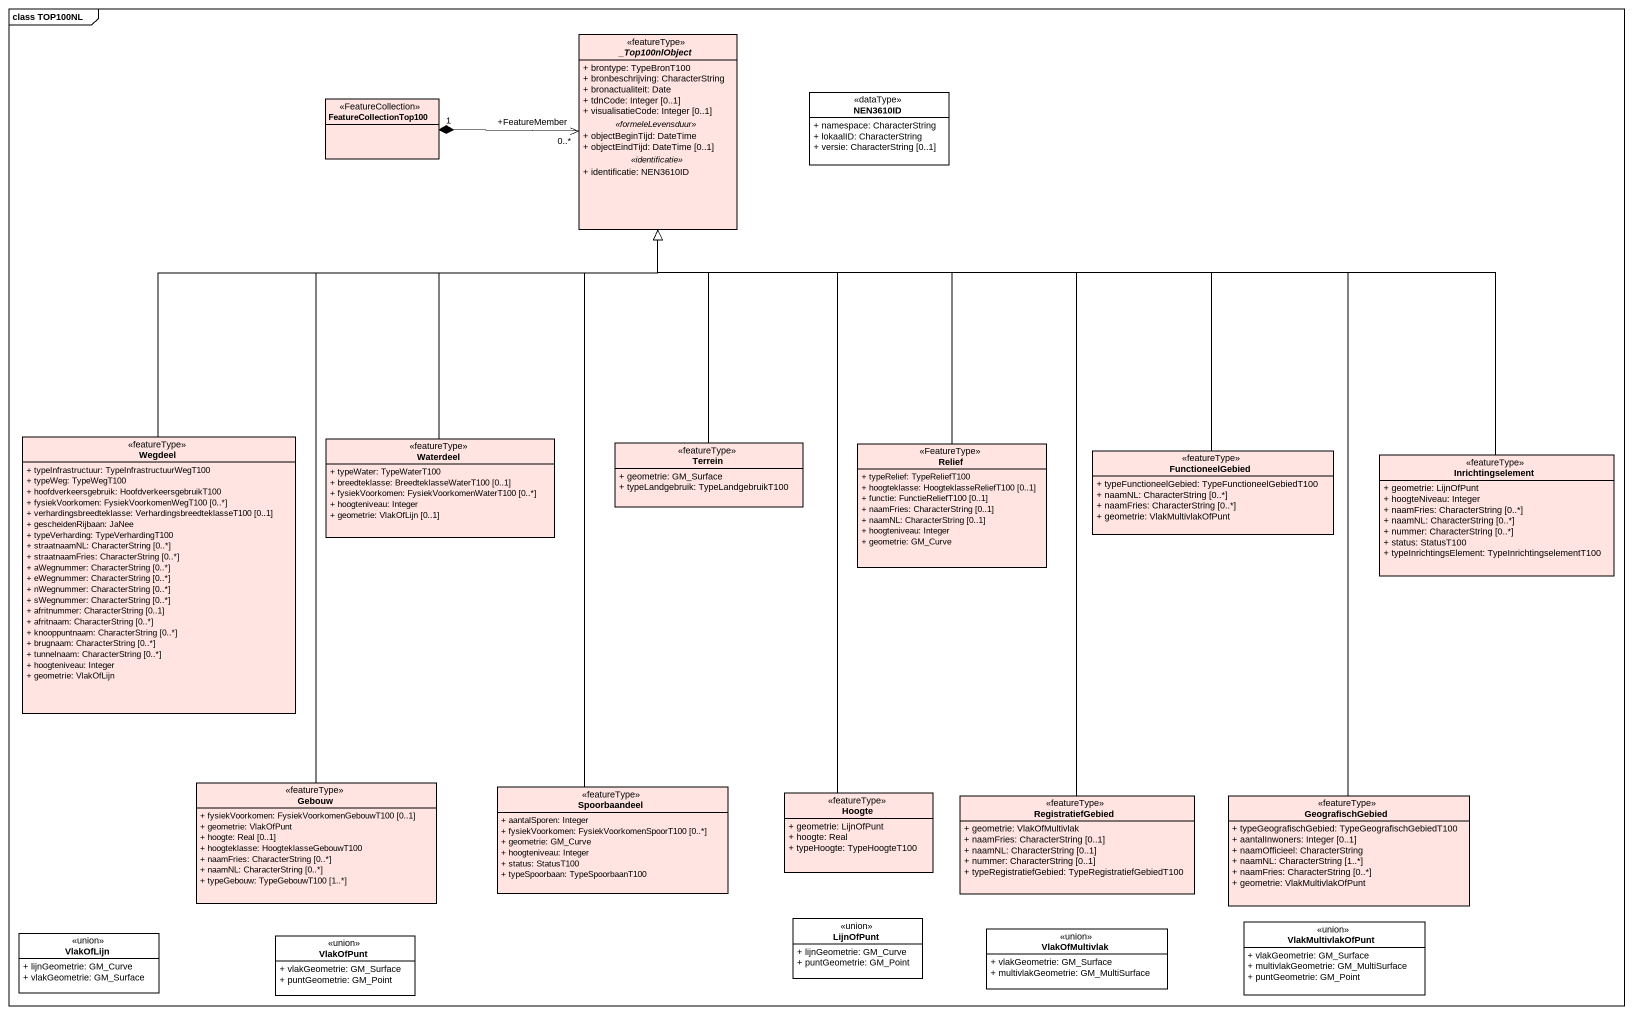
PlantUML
@startuml
mainframe class TOP100NL
hide circle
hide empty members
skinparam classAttributeIconSize 0
abstract class "_Top100nlObject" as Top100nlObject <<featureType>> #FFE4E1 {
  + brontype: TypeBronT100
  + bronbeschrijving: CharacterString
  + bronactualiteit: Date
  + tdnCode: Integer [0..1]
  + visualisatieCode: Integer [0..1]
  .. <<formeleLevensduur>> ..
  + objectBeginTijd: DateTime
  + objectEindTijd: DateTime [0..1]
  .. <<identificatie>> ..
  + identificatie: NEN3610ID
}
class FeatureCollectionTop100 <<FeatureCollection>> #FFE4E1
class NEN3610ID <<dataType>> {
  + namespace: CharacterString
  + lokaalID: CharacterString
  + versie: CharacterString [0..1]
}
class Wegdeel <<featureType>> #FFE4E1 {
  + typeInfrastructuur: TypeInfrastructuurWegT100
  + typeWeg: TypeWegT100
  + hoofdverkeersgebruik: HoofdverkeersgebruikT100
  + fysiekVoorkomen: FysiekVoorkomenWegT100 [0..*]
  + verhardingsbreedteklasse: VerhardingsbreedteklasseT100 [0..1]
  + gescheidenRijbaan: JaNee
  + typeVerharding: TypeVerhardingT100
  + straatnaamNL: CharacterString [0..*]
  + straatnaamFries: CharacterString [0..*]
  + aWegnummer: CharacterString [0..*]
  + eWegnummer: CharacterString [0..*]
  + nWegnummer: CharacterString [0..*]
  + sWegnummer: CharacterString [0..*]
  + afritnummer: CharacterString [0..1]
  + afritnaam: CharacterString [0..*]
  + knooppuntnaam: CharacterString [0..*]
  + brugnaam: CharacterString [0..*]
  + tunnelnaam: CharacterString [0..*]
  + hoogteniveau: Integer
  + geometrie: VlakOfLijn
}
class Waterdeel <<featureType>> #FFE4E1 {
  + typeWater: TypeWaterT100
  + breedteklasse: BreedteklasseWaterT100 [0..1]
  + fysiekVoorkomen: FysiekVoorkomenWaterT100 [0..*]
  + hoogteniveau: Integer
  + geometrie: VlakOfLijn [0..1]
}
class Terrein <<featureType>> #FFE4E1 {
  + geometrie: GM_Surface
  + typeLandgebruik: TypeLandgebruikT100
}
class Relief <<FeatureType>> #FFE4E1 {
  + typeRelief: TypeReliefT100
  + hoogteklasse: HoogteklasseReliefT100 [0..1]
  + functie: FunctieReliefT100 [0..1]
  + naamFries: CharacterString [0..1]
  + naamNL: CharacterString [0..1]
  + hoogteniveau: Integer
  + geometrie: GM_Curve
}
class FunctioneelGebied <<featureType>> #FFE4E1 {
  + typeFunctioneelGebied: TypeFunctioneelGebiedT100
  + naamNL: CharacterString [0..*]
  + naamFries: CharacterString [0..*]
  + geometrie: VlakMultivlakOfPunt
}
class Inrichtingselement <<featureType>> #FFE4E1 {
  + geometrie: LijnOfPunt
  + hoogteNiveau: Integer
  + naamFries: CharacterString [0..*]
  + naamNL: CharacterString [0..*]
  + nummer: CharacterString [0..*]
  + status: StatusT100
  + typeInrichtingsElement: TypeInrichtingselementT100
}
class Gebouw <<featureType>> #FFE4E1 {
  + fysiekVoorkomen: FysiekVoorkomenGebouwT100 [0..1]
  + geometrie: VlakOfPunt
  + hoogte: Real [0..1]
  + hoogteklasse: HoogteklasseGebouwT100
  + naamFries: CharacterString [0..*]
  + naamNL: CharacterString [0..*]
  + typeGebouw: TypeGebouwT100 [1..*]
}
class Spoorbaandeel <<featureType>> #FFE4E1 {
  + aantalSporen: Integer
  + fysiekVoorkomen: FysiekVoorkomenSpoorT100 [0..*]
  + geometrie: GM_Curve
  + hoogteniveau: Integer
  + status: StatusT100
  + typeSpoorbaan: TypeSpoorbaanT100
}
class Hoogte <<featureType>> #FFE4E1 {
  + geometrie: LijnOfPunt
  + hoogte: Real
  + typeHoogte: TypeHoogteT100
}
class RegistratiefGebied <<featureType>> #FFE4E1 {
  + geometrie: VlakOfMultivlak
  + naamFries: CharacterString [0..1]
  + naamNL: CharacterString [0..1]
  + nummer: CharacterString [0..1]
  + typeRegistratiefGebied: TypeRegistratiefGebiedT100
}
class GeografischGebied <<featureType>> #FFE4E1 {
  + typeGeografischGebied: TypeGeografischGebiedT100
  + aantalInwoners: Integer [0..1]
  + naamOfficieel: CharacterString
  + naamNL: CharacterString [1..*]
  + naamFries: CharacterString [0..*]
  + geometrie: VlakMultivlakOfPunt
}
class VlakOfLijn <<union>> {
  + lijnGeometrie: GM_Curve
  + vlakGeometrie: GM_Surface
}
class VlakOfPunt <<union>> {
  + vlakGeometrie: GM_Surface
  + puntGeometrie: GM_Point
}
class LijnOfPunt <<union>> {
  + lijnGeometrie: GM_Curve
  + puntGeometrie: GM_Point
}
class VlakOfMultivlak <<union>> {
  + vlakGeometrie: GM_Surface
  + multivlakGeometrie: GM_MultiSurface
}
class VlakMultivlakOfPunt <<union>> {
  + vlakGeometrie: GM_Surface
  + multivlakGeometrie: GM_MultiSurface
  + puntGeometrie: GM_Point
}
Top100nlObject "+FeatureMember\n0..*" <-left-* "1" FeatureCollectionTop100
Wegdeel -up-|> Top100nlObject
Waterdeel -up-|> Top100nlObject
Terrein -up-|> Top100nlObject
Relief -up-|> Top100nlObject
FunctioneelGebied -up-|> Top100nlObject
Inrichtingselement -left-|> Top100nlObject
Gebouw -up-|> Top100nlObject
Spoorbaandeel -up-|> Top100nlObject
Hoogte -up-|> Top100nlObject
RegistratiefGebied -up-|> Top100nlObject
GeografischGebied -up-|> Top100nlObject
@enduml
